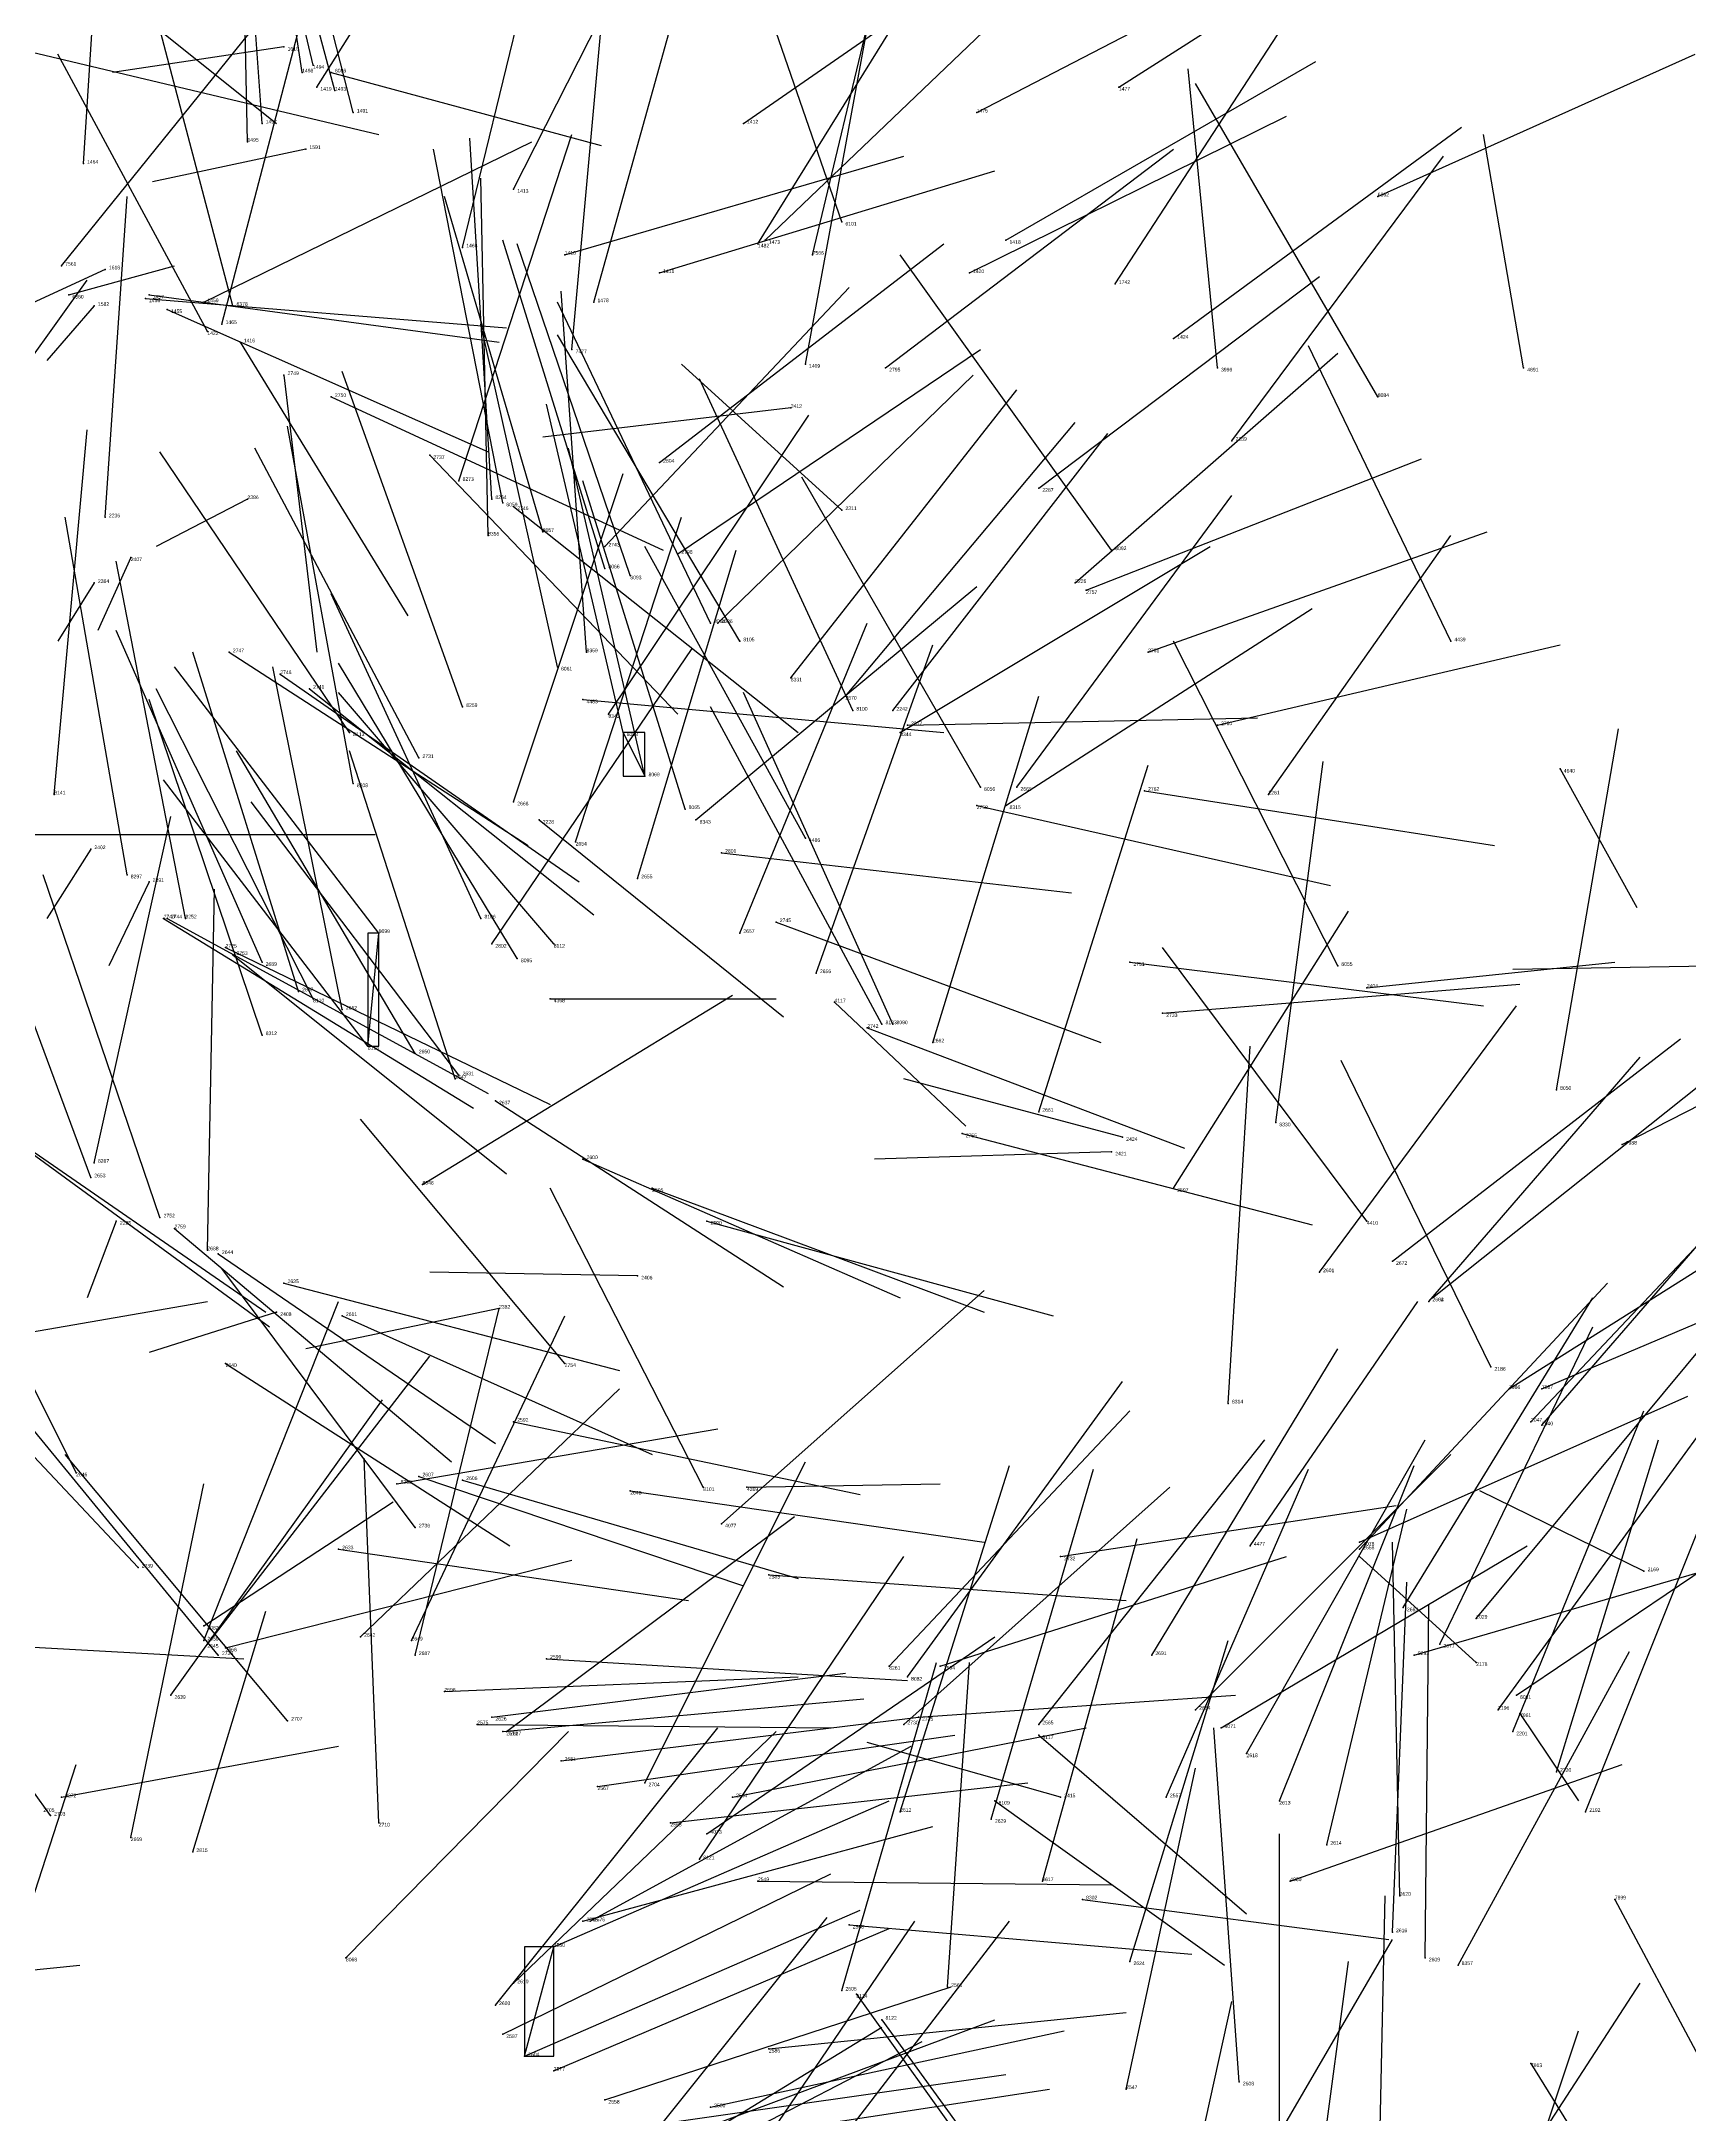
# Model space of a CAD drawing. Extents: x 59.1 to 70.8, y 600.3 to 605.1.
# Drawn here: x 67.517 to 67.969, y 603.392 to 603.96 of the extents above; entities that cross this region are included whole.
import ezdxf

# ---------------------------------------------------------------- set-up
doc = ezdxf.new("R2010")
doc.units = 0
for name, color, linetype in [('Clients', 3, 'CONTINUOUS'), ('Facilities', 3, 'CONTINUOUS'), ('Facilities_lines', 3, 'CONTINUOUS'), ('Min_max_boxes', 1, 'CONTINUOUS'), ('Normals', 1, 'CONTINUOUS'), ('Source_points', 5, 'CONTINUOUS'), ('Text', 3, 'CONTINUOUS')]:
    doc.layers.add(name, color=color, linetype=linetype)

msp = doc.modelspace()

# ---------------------------------------------------------------- linework, layer by layer
at = {"layer": 'Clients', "color": 5}
for p in [(67.682, 603.759, 459.819), (67.609, 603.716, 459.093), (67.657, 603.438, 450.865)]:
    msp.add_point(p, dxfattribs=at)
at = {"layer": 'Facilities', "color": 3}
for p in [(67.583, 603.959, 448.525), (67.588, 603.952, 452.954), (67.591, 603.954, 452.888), (67.596, 603.952, 457.728), (67.592, 603.948, 451.93), (67.597, 603.947, 452.824), (67.812, 603.948, 452.285), (67.602, 603.941, 452.69), (67.773, 603.941, 452.333), (67.573, 603.933, 452.696), (67.577, 603.938, 452.548), (67.709, 603.938, 451.833), (67.528, 603.927, 452.446), (67.589, 603.931, 448.48), (67.646, 603.92, 451.788), (67.883, 603.918, 455.638), (67.736, 603.911, 457.707), (67.632, 603.904, 452.487), (67.713, 603.905, 452.446), (67.715, 603.906, 452.376), (67.781, 603.906, 451.831), (67.522, 603.899, 462.193), (67.66, 603.902, 451.778), (67.728, 603.902, 460.923), (67.534, 603.898, 448.568), (67.686, 603.897, 451.721), (67.771, 603.897, 451.753), (67.811, 603.894, 449.071), (67.524, 603.891, 455.782), (67.531, 603.888, 448.431), (67.545, 603.89, 452.215), (67.546, 603.891, 452.14), (67.551, 603.887, 452.066), (67.561, 603.889, 452.243), (67.569, 603.888, 458.248), (67.668, 603.889, 452.464), (67.566, 603.883, 452.307), (67.562, 603.881, 451.995), (67.571, 603.878, 451.919), (67.662, 603.876, 460.308), (67.827, 603.879, 451.933), (67.726, 603.872, 451.656), (67.748, 603.871, 452.238), (67.839, 603.871, 458.297), (67.923, 603.871, 458.305), (67.583, 603.869, 451.848), (67.596, 603.863, 451.774), (67.722, 603.86, 448.66), (67.883, 603.863, 459.43), (67.843, 603.851, 449.091), (67.623, 603.847, 451.704), (67.686, 603.845, 452.281), (67.631, 603.84, 460.413), (67.79, 603.838, 449.122), (67.573, 603.835, 448.453), (67.64, 603.835, 460.075), (67.643, 603.834, 459.992), (67.646, 603.833, 451.636), (67.736, 603.832, 449.585), (67.534, 603.83, 452.472), (67.639, 603.825, 460.292), (67.654, 603.826, 459.912), (67.541, 603.819, 448.504), (67.671, 603.822, 451.565), (67.691, 603.82, 452.174), (67.81, 603.821, 459.383), (67.671, 603.816, 459.835), (67.678, 603.814, 459.753), (67.531, 603.812, 448.486), (67.8, 603.812, 452.419), (67.803, 603.81, 451.97), (67.7, 603.801, 459.679), (67.702, 603.801, 451.494), (67.708, 603.796, 459.261), (67.903, 603.796, 456.597), (67.568, 603.793, 451.843), (67.666, 603.793, 460.256), (67.82, 603.793, 451.9), (67.582, 603.787, 451.77), (67.658, 603.789, 459.929), (67.722, 603.786, 460.89), (67.59, 603.783, 451.696), (67.665, 603.78, 453.324), (67.737, 603.781, 451.428), (67.632, 603.778, 458.965), (67.672, 603.776, 460.582), (67.739, 603.777, 459.358), (67.75, 603.777, 452.394), (67.601, 603.771, 459.132), (67.676, 603.771, 459.844), (67.752, 603.771, 460.993), (67.754, 603.773, 452.006), (67.839, 603.773, 451.831), (67.62, 603.764, 451.554), (67.602, 603.757, 458.886), (67.933, 603.761, 457.614), (67.52, 603.754, 458.697), (67.646, 603.752, 451.481), (67.773, 603.751, 451.939), (67.774, 603.756, 459.294), (67.781, 603.751, 460.904), (67.784, 603.756, 451.36), (67.819, 603.755, 451.887), (67.853, 603.754, 452.47), (67.653, 603.747, 452.012), (67.693, 603.75, 459.76), (67.696, 603.747, 460.716), (67.663, 603.741, 451.409), (67.726, 603.742, 453.39), (67.53, 603.739, 448.45), (67.703, 603.738, 452.019), (67.54, 603.732, 458.755), (67.546, 603.73, 448.426), (67.68, 603.731, 451.34), (67.55, 603.72, 451.69), (67.551, 603.72, 451.768), (67.556, 603.72, 458.819), (67.637, 603.72, 459.012), (67.718, 603.719, 451.949), (67.567, 603.712, 451.617), (67.64, 603.713, 452.315), (67.657, 603.713, 459.114), (67.708, 603.716, 451.268), (67.569, 603.71, 451.846), (67.577, 603.708, 451.546), (67.647, 603.709, 459.076), (67.729, 603.705, 451.196), (67.815, 603.708, 451.802), (67.872, 603.707, 459.585), (67.587, 603.7, 451.471), (67.88, 603.701, 448.681), (67.591, 603.698, 459.029), (67.599, 603.695, 451.325), (67.656, 603.698, 457.586), (67.734, 603.697, 455.757), (67.824, 603.694, 451.736), (67.577, 603.688, 458.965), (67.743, 603.69, 451.879), (67.747, 603.691, 459.294), (67.75, 603.691, 459.512), (67.606, 603.685, 459.058), (67.619, 603.683, 451.254), (67.761, 603.686, 451.127), (67.631, 603.677, 451.103), (67.63, 603.676, 451.18), (67.932, 603.673, 458.549), (67.641, 603.67, 451.033), (67.79, 603.667, 451.058), (67.769, 603.661, 451.81), (67.813, 603.66, 448.816), (67.855, 603.664, 458.607), (67.665, 603.654, 450.962), (67.81, 603.656, 448.627), (67.95, 603.658, 461.454), (67.53, 603.649, 451.354), (67.531, 603.653, 458.526), (67.621, 603.647, 460.674), (67.684, 603.646, 450.888), (67.827, 603.646, 450.989), (67.537, 603.637, 448.45), (67.549, 603.638, 451.583), (67.699, 603.637, 450.816), (67.88, 603.637, 456.514), (67.553, 603.635, 451.886), (67.562, 603.629, 451.511), (67.565, 603.628, 451.135), (67.887, 603.626, 451.468), (67.583, 603.62, 451.064), (67.68, 603.622, 448.576), (67.867, 603.623, 450.921), (67.897, 603.615, 450.956), (67.898, 603.616, 451.4), (67.581, 603.612, 448.53), (67.599, 603.611, 450.994), (67.642, 603.613, 448.453), (67.567, 603.598, 451.146), (67.66, 603.598, 451.859), (67.914, 603.597, 452.483), (67.842, 603.587, 458.599), (67.919, 603.591, 461.259), (67.928, 603.591, 461.484), (67.646, 603.582, 450.851), (67.925, 603.582, 451.204), (67.928, 603.581, 451.141), (67.526, 603.568, 451.212), (67.614, 603.565, 461.401), (67.62, 603.567, 450.961), (67.632, 603.566, 450.924), (67.678, 603.563, 450.783), (67.698, 603.564, 459.097), (67.71, 603.564, 457.529), (67.619, 603.553, 451.863), (67.703, 603.554, 455.439), (67.598, 603.547, 451.026), (67.848, 603.548, 453.364), (67.878, 603.549, 455.362), (67.878, 603.547, 451.406), (67.543, 603.542, 451.965), (67.796, 603.545, 451.639), (67.956, 603.541, 448.946), (67.716, 603.54, 450.715), (67.89, 603.531, 451.341), (67.561, 603.526, 455.498), (67.91, 603.528, 451.344), (67.561, 603.522, 451.261), (67.562, 603.521, 451.196), (67.565, 603.518, 451.897), (67.567, 603.52, 451.157), (67.604, 603.523, 451.152), (67.618, 603.522, 451.22), (67.619, 603.518, 451.508), (67.821, 603.518, 451.507), (67.893, 603.518, 461.257), (67.9, 603.521, 451.274), (67.655, 603.517, 450.849), (67.749, 603.515, 461.949), (67.754, 603.512, 462.578), (67.763, 603.515, 450.646), (67.91, 603.516, 448.979), (67.552, 603.507, 451.218), (67.627, 603.508, 450.931), (67.921, 603.507, 461.77), (67.64, 603.501, 451.008), (67.757, 603.501, 451.644), (67.833, 603.503, 451.441), (67.916, 603.503, 451.209), (67.922, 603.502, 458.487), (67.584, 603.5, 451.829), (67.636, 603.499, 450.915), (67.643, 603.497, 450.861), (67.644, 603.497, 451.086), (67.753, 603.499, 451.584), (67.79, 603.499, 450.577), (67.79, 603.496, 459.28), (67.84, 603.498, 455.329), (67.92, 603.497, 451.143), (67.659, 603.489, 450.786), (67.847, 603.491, 451.377), (67.932, 603.486, 451.078), (67.522, 603.479, 461.445), (67.669, 603.482, 450.716), (67.682, 603.483, 451.594), (67.706, 603.479, 450.672), (67.778, 603.478, 459.197), (67.796, 603.479, 448.913), (67.825, 603.479, 450.507), (67.856, 603.478, 451.311), (67.519, 603.474, 451.883), (67.609, 603.472, 451.658), (67.689, 603.472, 450.641), (67.752, 603.475, 451.364), (67.777, 603.473, 451.39), (67.94, 603.475, 451.013), (67.541, 603.468, 451.563), (67.699, 603.469, 455.358), (67.558, 603.464, 449.376), (67.697, 603.462, 462.567), (67.869, 603.466, 451.243), (67.713, 603.456, 450.573), (67.791, 603.456, 451.324), (67.859, 603.456, 455.378), (67.802, 603.451, 461.453), (67.889, 603.452, 451.213), (67.948, 603.451, 458.536), (67.665, 603.445, 450.926), (67.667, 603.445, 450.987), (67.738, 603.444, 450.502), (67.887, 603.442, 451.176), (67.6, 603.435, 458.493), (67.815, 603.434, 451.255), (67.896, 603.435, 451.114), (67.905, 603.433, 462.095), (67.646, 603.428, 451.052), (67.765, 603.427, 450.429), (67.641, 603.422, 451.113), (67.736, 603.426, 451.202), (67.74, 603.425, 459.244), (67.747, 603.418, 459.26), (67.643, 603.414, 450.958), (67.716, 603.41, 450.553), (67.649, 603.408, 450.884), (67.657, 603.404, 450.81), (67.925, 603.406, 458.499), (67.814, 603.399, 450.362), (67.845, 603.401, 451.122), (67.671, 603.396, 450.739), (67.7, 603.394, 450.617)]:
    msp.add_point(p, dxfattribs=at)
at = {"layer": 'Facilities_lines', "color": 3}
for p, q in [((67.676, 603.771, 459.844), (67.682, 603.759, 459.819)), ((67.606, 603.685, 459.058), (67.609, 603.716, 459.093)), ((67.649, 603.408, 450.884), (67.657, 603.438, 450.865))]:
    msp.add_line(p, q, dxfattribs=at)
at = {"layer": 'Min_max_boxes', "color": 1}
for p, q in [((67.682, 603.771, 459.819), (67.676, 603.771, 459.819)), ((67.676, 603.771, 459.819), (67.676, 603.759, 459.819)), ((67.682, 603.771, 459.844), (67.676, 603.771, 459.844)), ((67.676, 603.771, 459.844), (67.676, 603.759, 459.844)), ((67.676, 603.771, 459.819), (67.676, 603.771, 459.844)), ((67.682, 603.759, 459.819), (67.682, 603.771, 459.819)), ((67.682, 603.759, 459.844), (67.682, 603.771, 459.844)), ((67.682, 603.771, 459.819), (67.682, 603.771, 459.844)), ((67.676, 603.759, 459.819), (67.682, 603.759, 459.819)), ((67.676, 603.759, 459.844), (67.682, 603.759, 459.844)), ((67.676, 603.759, 459.819), (67.676, 603.759, 459.844)), ((67.682, 603.759, 459.819), (67.682, 603.759, 459.844)), ((67.609, 603.716, 459.058), (67.606, 603.716, 459.058)), ((67.606, 603.716, 459.058), (67.606, 603.685, 459.058)), ((67.609, 603.716, 459.093), (67.606, 603.716, 459.093)), ((67.606, 603.716, 459.093), (67.606, 603.685, 459.093)), ((67.606, 603.716, 459.058), (67.606, 603.716, 459.093)), ((67.609, 603.685, 459.058), (67.609, 603.716, 459.058)), ((67.609, 603.685, 459.093), (67.609, 603.716, 459.093)), ((67.609, 603.716, 459.058), (67.609, 603.716, 459.093)), ((67.606, 603.685, 459.058), (67.609, 603.685, 459.058)), ((67.606, 603.685, 459.093), (67.609, 603.685, 459.093)), ((67.606, 603.685, 459.058), (67.606, 603.685, 459.093)), ((67.609, 603.685, 459.058), (67.609, 603.685, 459.093)), ((67.657, 603.438, 450.865), (67.649, 603.438, 450.865)), ((67.649, 603.438, 450.865), (67.649, 603.408, 450.865)), ((67.657, 603.438, 450.884), (67.649, 603.438, 450.884)), ((67.649, 603.438, 450.884), (67.649, 603.408, 450.884)), ((67.649, 603.438, 450.865), (67.649, 603.438, 450.884)), ((67.657, 603.408, 450.865), (67.657, 603.438, 450.865)), ((67.657, 603.408, 450.884), (67.657, 603.438, 450.884)), ((67.657, 603.438, 450.865), (67.657, 603.438, 450.884)), ((67.649, 603.408, 450.865), (67.657, 603.408, 450.865)), ((67.649, 603.408, 450.884), (67.657, 603.408, 450.884)), ((67.649, 603.408, 450.865), (67.649, 603.408, 450.884)), ((67.657, 603.408, 450.865), (67.657, 603.408, 450.884))]:
    msp.add_line(p, q, dxfattribs=at)
at = {"layer": 'Normals', "color": 1}
for p, q in [((67.591, 603.954, 452.888), (67.568, 604.051, 452.888)), ((67.588, 603.952, 452.954), (67.573, 604.051, 452.96)), ((67.597, 603.947, 452.824), (67.571, 604.044, 452.821)), ((67.577, 603.938, 452.548), (67.57, 604.037, 452.532)), ((67.602, 603.941, 452.69), (67.578, 604.035, 452.667)), ((67.573, 603.933, 452.696), (67.571, 604.03, 452.673)), ((67.592, 603.948, 451.93), (67.644, 604.03, 451.909)), ((67.528, 603.927, 452.446), (67.534, 604.019, 452.407)), ((67.646, 603.92, 451.788), (67.688, 604.003, 451.75)), ((67.812, 603.948, 452.285), (67.895, 604.001, 452.265)), ((67.506, 603.998, 452.288), (67.581, 603.938, 452.315)), ((67.736, 603.911, 457.707), (67.707, 603.995, 457.753)), ((67.728, 603.902, 460.923), (67.751, 603.998, 460.939)), ((67.709, 603.938, 451.833), (67.787, 603.992, 451.8)), ((67.632, 603.904, 452.487), (67.652, 603.986, 452.434)), ((67.713, 603.905, 452.446), (67.762, 603.984, 452.409)), ((67.773, 603.941, 452.333), (67.856, 603.984, 452.299)), ((67.569, 603.888, 458.248), (67.545, 603.979, 458.282)), ((67.566, 603.883, 452.307), (67.591, 603.979, 452.298)), ((67.522, 603.899, 462.193), (67.585, 603.977, 462.191)), ((67.662, 603.876, 460.308), (67.671, 603.975, 460.301)), ((67.668, 603.889, 452.464), (67.692, 603.975, 452.419)), ((67.811, 603.894, 449.071), (67.865, 603.977, 449.055)), ((67.715, 603.906, 452.376), (67.783, 603.971, 452.342)), ((67.726, 603.872, 451.656), (67.743, 603.964, 451.621)), ((67.512, 603.958, 453.096), (67.609, 603.935, 453.107)), ((67.562, 603.881, 451.995), (67.521, 603.957, 451.945)), ((67.583, 603.959, 448.525), (67.536, 603.952, 448.613)), ((67.883, 603.918, 455.638), (67.97, 603.957, 455.608)), ((67.596, 603.952, 457.728), (67.67, 603.932, 457.793)), ((67.781, 603.906, 451.831), (67.866, 603.955, 451.81)), ((67.839, 603.871, 458.297), (67.831, 603.953, 458.353)), ((67.883, 603.863, 459.43), (67.833, 603.949, 459.435)), ((67.771, 603.897, 451.753), (67.858, 603.94, 451.728)), ((67.561, 603.889, 452.243), (67.651, 603.933, 452.248)), ((67.631, 603.84, 460.413), (67.662, 603.935, 460.417)), ((67.64, 603.835, 460.075), (67.634, 603.934, 460.062)), ((67.827, 603.879, 451.933), (67.906, 603.937, 451.915)), ((67.923, 603.871, 458.305), (67.912, 603.935, 458.381)), ((67.589, 603.931, 448.48), (67.547, 603.922, 448.57)), ((67.643, 603.834, 459.992), (67.624, 603.931, 459.978)), ((67.66, 603.902, 451.778), (67.753, 603.929, 451.752)), ((67.748, 603.871, 452.238), (67.827, 603.931, 452.227)), ((67.843, 603.851, 449.091), (67.901, 603.929, 449.069)), ((67.639, 603.825, 460.292), (67.637, 603.923, 460.275)), ((67.686, 603.897, 451.721), (67.778, 603.925, 451.692)), ((67.534, 603.83, 452.472), (67.54, 603.918, 452.424)), ((67.654, 603.826, 459.912), (67.627, 603.918, 459.884)), ((67.671, 603.816, 459.835), (67.643, 603.906, 459.803)), ((67.678, 603.814, 459.753), (67.647, 603.905, 459.724)), ((67.686, 603.845, 452.281), (67.764, 603.905, 452.265)), ((67.524, 603.891, 455.782), (67.553, 603.899, 455.877)), ((67.81, 603.821, 459.383), (67.752, 603.902, 459.393)), ((67.471, 603.814, 462.062), (67.529, 603.895, 462.063)), ((67.534, 603.898, 448.568), (67.508, 603.886, 448.664)), ((67.671, 603.822, 451.565), (67.738, 603.893, 451.541)), ((67.79, 603.838, 449.122), (67.867, 603.896, 449.096)), ((67.531, 603.888, 448.431), (67.518, 603.873, 448.529)), ((67.545, 603.89, 452.215), (67.644, 603.882, 452.227)), ((67.546, 603.891, 452.14), (67.642, 603.878, 452.166)), ((67.551, 603.887, 452.066), (67.639, 603.848, 452.094)), ((67.7, 603.801, 459.679), (67.658, 603.889, 459.655)), ((67.666, 603.793, 460.256), (67.659, 603.892, 460.246)), ((67.658, 603.789, 459.929), (67.637, 603.883, 459.901)), ((67.571, 603.878, 451.919), (67.617, 603.803, 451.966)), ((67.708, 603.796, 459.261), (67.658, 603.88, 459.28)), ((67.691, 603.82, 452.174), (67.774, 603.876, 452.174)), ((67.903, 603.796, 456.597), (67.864, 603.877, 456.641)), ((67.632, 603.778, 458.965), (67.599, 603.87, 458.987)), ((67.736, 603.832, 449.585), (67.692, 603.872, 449.665)), ((67.8, 603.812, 452.419), (67.872, 603.875, 452.39)), ((67.583, 603.869, 451.848), (67.592, 603.793, 451.912)), ((67.739, 603.777, 459.358), (67.697, 603.868, 459.362)), ((67.702, 603.801, 451.494), (67.772, 603.869, 451.471)), ((67.722, 603.786, 460.89), (67.784, 603.865, 460.892)), ((67.596, 603.863, 451.774), (67.687, 603.821, 451.77)), ((67.722, 603.86, 448.66), (67.654, 603.852, 448.733)), ((67.676, 603.771, 459.844), (67.655, 603.861, 459.805)), ((67.52, 603.754, 458.697), (67.529, 603.854, 458.694)), ((67.602, 603.757, 458.886), (67.584, 603.855, 458.894)), ((67.672, 603.776, 460.582), (67.727, 603.858, 460.597)), ((67.737, 603.781, 451.428), (67.8, 603.856, 451.408)), ((67.75, 603.777, 452.394), (67.809, 603.853, 452.367)), ((67.601, 603.771, 459.132), (67.549, 603.848, 459.168)), ((67.62, 603.764, 451.554), (67.575, 603.849, 451.528)), ((67.682, 603.759, 459.819), (67.661, 603.849, 459.78)), ((67.623, 603.847, 451.704), (67.691, 603.776, 451.718)), ((67.646, 603.752, 451.481), (67.676, 603.842, 451.449)), ((67.803, 603.81, 451.97), (67.895, 603.846, 451.958)), ((67.693, 603.75, 459.76), (67.665, 603.84, 459.727)), ((67.774, 603.756, 459.294), (67.725, 603.841, 459.311)), ((67.784, 603.756, 451.36), (67.843, 603.836, 451.348)), ((67.573, 603.835, 448.453), (67.548, 603.822, 448.549)), ((67.646, 603.833, 451.636), (67.724, 603.771, 451.646)), ((67.54, 603.732, 458.755), (67.523, 603.83, 458.763)), ((67.663, 603.741, 451.409), (67.692, 603.83, 451.375)), ((67.82, 603.793, 451.9), (67.913, 603.826, 451.887)), ((67.853, 603.754, 452.47), (67.903, 603.825, 452.42)), ((67.541, 603.819, 448.504), (67.532, 603.799, 448.602)), ((67.68, 603.731, 451.34), (67.707, 603.821, 451.307)), ((67.726, 603.742, 453.39), (67.682, 603.822, 453.349)), ((67.752, 603.771, 460.993), (67.837, 603.822, 460.979)), ((67.556, 603.72, 458.819), (67.537, 603.818, 458.823)), ((67.531, 603.812, 448.486), (67.521, 603.796, 448.584)), ((67.637, 603.72, 459.012), (67.596, 603.809, 459.033)), ((67.696, 603.747, 460.716), (67.773, 603.811, 460.719)), ((67.781, 603.751, 460.904), (67.865, 603.805, 460.915)), ((67.577, 603.708, 451.546), (67.537, 603.799, 451.534)), ((67.708, 603.716, 451.268), (67.743, 603.801, 451.229)), ((67.872, 603.707, 459.585), (67.827, 603.796, 459.577)), ((67.587, 603.7, 451.471), (67.558, 603.793, 451.448)), ((67.568, 603.793, 451.843), (67.65, 603.74, 451.824)), ((67.64, 603.713, 452.315), (67.695, 603.794, 452.297)), ((67.729, 603.705, 451.196), (67.761, 603.795, 451.167)), ((67.839, 603.773, 451.831), (67.933, 603.795, 451.806)), ((67.609, 603.716, 459.093), (67.553, 603.789, 459.132)), ((67.599, 603.695, 451.325), (67.58, 603.789, 451.295)), ((67.582, 603.787, 451.77), (67.664, 603.73, 451.765)), ((67.647, 603.709, 459.076), (67.598, 603.79, 459.109)), ((67.577, 603.688, 458.965), (67.546, 603.78, 458.99)), ((67.591, 603.698, 459.029), (67.548, 603.783, 459.059)), ((67.59, 603.783, 451.696), (67.668, 603.721, 451.692)), ((67.657, 603.713, 459.114), (67.598, 603.782, 459.157)), ((67.665, 603.78, 453.324), (67.764, 603.771, 453.33)), ((67.75, 603.691, 459.512), (67.709, 603.782, 459.516)), ((67.761, 603.686, 451.127), (67.79, 603.781, 451.118)), ((67.747, 603.691, 459.294), (67.7, 603.778, 459.308)), ((67.754, 603.773, 452.006), (67.85, 603.775, 452.034)), ((67.932, 603.673, 458.549), (67.949, 603.772, 458.55)), ((67.619, 603.683, 451.254), (67.57, 603.766, 451.227)), ((67.63, 603.676, 451.18), (67.601, 603.766, 451.147)), ((67.79, 603.667, 451.058), (67.82, 603.762, 451.054)), ((67.855, 603.664, 458.607), (67.868, 603.763, 458.606)), ((67.606, 603.685, 459.058), (67.55, 603.758, 459.097)), ((67.933, 603.761, 457.614), (67.954, 603.723, 457.704)), ((67.631, 603.677, 451.103), (67.574, 603.752, 451.07)), ((67.773, 603.751, 451.939), (67.87, 603.729, 451.948)), ((67.819, 603.755, 451.887), (67.915, 603.74, 451.909)), ((67.531, 603.653, 458.526), (67.552, 603.748, 458.547)), ((67.653, 603.747, 452.012), (67.72, 603.693, 452.062)), ((67.509, 603.743, 453.354), (67.608, 603.743, 453.365)), ((67.53, 603.649, 451.354), (67.497, 603.738, 451.323)), ((67.53, 603.739, 448.45), (67.518, 603.72, 448.547)), ((67.703, 603.738, 452.019), (67.799, 603.727, 452.046)), ((67.549, 603.638, 451.583), (67.517, 603.732, 451.598)), ((67.546, 603.73, 448.426), (67.535, 603.707, 448.523)), ((67.562, 603.629, 451.511), (67.564, 603.728, 451.497)), ((67.55, 603.72, 451.69), (67.635, 603.668, 451.697)), ((67.551, 603.72, 451.768), (67.639, 603.672, 451.762)), ((67.718, 603.719, 451.949), (67.807, 603.686, 451.981)), ((67.827, 603.646, 450.989), (67.875, 603.722, 450.945)), ((67.567, 603.712, 451.617), (67.656, 603.669, 451.604)), ((67.88, 603.637, 456.514), (67.824, 603.712, 456.55)), ((67.569, 603.71, 451.846), (67.644, 603.65, 451.82)), ((67.815, 603.708, 451.802), (67.912, 603.696, 451.783)), ((67.88, 603.701, 448.681), (67.948, 603.708, 448.608)), ((67.979, 603.707, 448.683), (67.92, 603.706, 448.764)), ((67.824, 603.694, 451.736), (67.922, 603.702, 451.715)), ((67.95, 603.658, 461.454), (68.038, 603.703, 461.442)), ((67.621, 603.647, 460.674), (67.706, 603.699, 460.683)), ((67.656, 603.698, 457.586), (67.718, 603.698, 457.664)), ((67.734, 603.697, 455.757), (67.77, 603.663, 455.844)), ((67.867, 603.623, 450.921), (67.921, 603.696, 450.88)), ((67.743, 603.69, 451.879), (67.83, 603.657, 451.842)), ((67.842, 603.587, 458.599), (67.848, 603.685, 458.582)), ((67.887, 603.626, 451.468), (67.966, 603.687, 451.473)), ((67.914, 603.597, 452.483), (67.873, 603.681, 452.447)), ((67.897, 603.615, 450.956), (67.955, 603.682, 450.91)), ((67.898, 603.616, 451.4), (67.976, 603.678, 451.409)), ((67.813, 603.66, 448.816), (67.753, 603.676, 448.894)), ((67.497, 603.668, 451.799), (67.578, 603.612, 451.784)), ((67.641, 603.67, 451.033), (67.72, 603.619, 451.068)), ((67.501, 603.665, 451.724), (67.579, 603.608, 451.697)), ((67.66, 603.598, 451.859), (67.604, 603.665, 451.811)), ((67.769, 603.661, 451.81), (67.865, 603.636, 451.796)), ((67.665, 603.654, 450.962), (67.752, 603.616, 450.994)), ((67.81, 603.656, 448.627), (67.745, 603.654, 448.703)), ((67.925, 603.582, 451.204), (67.993, 603.654, 451.19)), ((67.928, 603.581, 451.141), (67.992, 603.655, 451.118)), ((67.526, 603.568, 451.212), (67.484, 603.652, 451.179)), ((67.698, 603.564, 459.097), (67.656, 603.646, 459.135)), ((67.684, 603.646, 450.888), (67.775, 603.612, 450.913)), ((67.919, 603.591, 461.259), (68.003, 603.644, 461.255)), ((67.537, 603.637, 448.45), (67.529, 603.616, 448.547)), ((67.699, 603.637, 450.816), (67.794, 603.611, 450.834)), ((67.553, 603.635, 451.886), (67.629, 603.571, 451.899)), ((67.565, 603.628, 451.135), (67.641, 603.576, 451.174)), ((67.928, 603.591, 461.484), (68.02, 603.63, 461.474)), ((67.619, 603.553, 451.863), (67.566, 603.624, 451.817)), ((67.583, 603.62, 451.064), (67.675, 603.596, 451.094)), ((67.68, 603.622, 448.576), (67.623, 603.623, 448.658)), ((67.878, 603.547, 451.406), (67.946, 603.62, 451.408)), ((67.464, 603.598, 458.568), (67.562, 603.615, 458.554)), ((67.561, 603.522, 451.261), (67.598, 603.615, 451.26)), ((67.703, 603.554, 455.439), (67.775, 603.618, 455.465)), ((67.848, 603.548, 453.364), (67.894, 603.615, 453.305)), ((67.89, 603.531, 451.341), (67.942, 603.616, 451.334)), ((67.543, 603.542, 451.965), (67.479, 603.61, 451.93)), ((67.581, 603.612, 448.53), (67.546, 603.601, 448.623)), ((67.642, 603.613, 448.453), (67.589, 603.602, 448.537)), ((67.599, 603.611, 450.994), (67.684, 603.573, 451.03)), ((67.618, 603.522, 451.22), (67.66, 603.611, 451.202)), ((67.619, 603.518, 451.508), (67.642, 603.613, 451.485)), ((67.9, 603.521, 451.274), (67.942, 603.608, 451.251)), ((67.91, 603.528, 451.344), (67.974, 603.605, 451.338)), ((67.562, 603.521, 451.196), (67.623, 603.6, 451.193)), ((67.567, 603.598, 451.146), (67.645, 603.548, 451.183)), ((67.821, 603.518, 451.507), (67.872, 603.602, 451.491)), ((67.754, 603.512, 462.578), (67.813, 603.593, 462.574)), ((67.552, 603.507, 451.218), (67.61, 603.588, 451.22)), ((67.604, 603.523, 451.152), (67.675, 603.591, 451.136)), ((67.878, 603.549, 455.362), (67.968, 603.589, 455.377)), ((67.565, 603.518, 451.897), (67.51, 603.585, 451.847)), ((67.614, 603.565, 461.401), (67.702, 603.58, 461.356)), ((67.646, 603.582, 450.851), (67.741, 603.562, 450.874)), ((67.749, 603.515, 461.949), (67.815, 603.585, 461.922)), ((67.916, 603.503, 451.209), (67.973, 603.581, 451.183)), ((67.92, 603.497, 451.143), (67.956, 603.585, 451.112)), ((67.79, 603.499, 450.577), (67.852, 603.577, 450.573)), ((67.847, 603.491, 451.377), (67.896, 603.577, 451.364)), ((67.932, 603.486, 451.078), (67.96, 603.577, 451.047)), ((67.584, 603.5, 451.829), (67.523, 603.573, 451.8)), ((67.609, 603.472, 451.658), (67.605, 603.572, 451.654)), ((67.682, 603.483, 451.594), (67.726, 603.571, 451.612)), ((67.752, 603.475, 451.364), (67.782, 603.57, 451.351)), ((67.777, 603.473, 451.39), (67.805, 603.569, 451.381)), ((67.825, 603.479, 450.507), (67.864, 603.569, 450.489)), ((67.833, 603.503, 451.441), (67.903, 603.573, 451.455)), ((67.856, 603.478, 451.311), (67.893, 603.57, 451.295)), ((67.541, 603.468, 451.563), (67.561, 603.565, 451.574)), ((67.62, 603.567, 450.961), (67.709, 603.537, 450.995)), ((67.632, 603.566, 450.924), (67.724, 603.539, 450.952)), ((67.678, 603.563, 450.783), (67.775, 603.549, 450.802)), ((67.71, 603.564, 457.529), (67.763, 603.565, 457.614)), ((67.753, 603.499, 451.584), (67.826, 603.564, 451.604)), ((67.956, 603.541, 448.946), (67.911, 603.563, 449.032)), ((67.561, 603.526, 455.498), (67.613, 603.56, 455.577)), ((67.796, 603.545, 451.639), (67.888, 603.559, 451.676)), ((67.869, 603.466, 451.243), (67.891, 603.558, 451.21)), ((67.921, 603.507, 461.77), (68.001, 603.561, 461.743)), ((67.94, 603.475, 451.013), (67.974, 603.56, 450.972)), ((67.644, 603.497, 451.086), (67.723, 603.556, 451.068)), ((67.519, 603.474, 451.883), (67.465, 603.549, 451.845)), ((67.598, 603.547, 451.026), (67.694, 603.533, 451.052)), ((67.791, 603.456, 451.324), (67.817, 603.55, 451.302)), ((67.84, 603.498, 455.329), (67.924, 603.548, 455.352)), ((67.889, 603.452, 451.213), (67.887, 603.549, 451.191)), ((67.567, 603.52, 451.157), (67.662, 603.544, 451.179)), ((67.697, 603.462, 462.567), (67.753, 603.545, 462.565)), ((67.763, 603.515, 450.646), (67.858, 603.545, 450.659)), ((67.91, 603.516, 448.979), (67.878, 603.545, 449.069)), ((67.893, 603.518, 461.257), (67.986, 603.545, 461.231)), ((67.716, 603.54, 450.715), (67.814, 603.533, 450.734)), ((67.887, 603.442, 451.176), (67.891, 603.538, 451.149)), ((67.558, 603.464, 449.376), (67.578, 603.53, 449.448)), ((67.896, 603.435, 451.114), (67.897, 603.532, 451.089)), ((67.482, 603.522, 461.383), (67.572, 603.517, 461.34)), ((67.699, 603.469, 455.358), (67.778, 603.523, 455.385)), ((67.815, 603.434, 451.255), (67.842, 603.522, 451.217)), ((67.905, 603.433, 462.095), (67.952, 603.519, 462.077)), ((67.627, 603.508, 450.931), (67.724, 603.512, 450.953)), ((67.64, 603.501, 451.008), (67.737, 603.513, 451.029)), ((67.655, 603.517, 450.849), (67.754, 603.511, 450.863)), ((67.736, 603.426, 451.202), (67.762, 603.516, 451.168)), ((67.765, 603.427, 450.429), (67.771, 603.516, 450.383)), ((67.757, 603.501, 451.644), (67.844, 603.507, 451.692)), ((67.643, 603.497, 450.861), (67.742, 603.506, 450.871)), ((67.659, 603.489, 450.786), (67.757, 603.501, 450.8)), ((67.922, 603.502, 458.487), (67.938, 603.478, 458.583)), ((67.6, 603.435, 458.493), (67.661, 603.497, 458.444)), ((67.636, 603.499, 450.915), (67.733, 603.498, 450.937)), ((67.641, 603.422, 451.113), (67.702, 603.498, 451.093)), ((67.646, 603.428, 451.052), (67.718, 603.497, 451.044)), ((67.669, 603.482, 450.716), (67.767, 603.496, 450.733)), ((67.706, 603.479, 450.672), (67.803, 603.498, 450.688)), ((67.79, 603.496, 459.28), (67.847, 603.447, 459.214)), ((67.845, 603.401, 451.122), (67.838, 603.498, 451.099)), ((67.522, 603.479, 461.445), (67.598, 603.493, 461.382)), ((67.667, 603.445, 450.987), (67.755, 603.493, 450.983)), ((67.796, 603.479, 448.913), (67.743, 603.494, 448.997)), ((67.502, 603.414, 449.36), (67.526, 603.488, 449.423)), ((67.814, 603.399, 450.362), (67.833, 603.487, 450.318)), ((67.859, 603.456, 455.378), (67.95, 603.488, 455.406)), ((67.657, 603.438, 450.865), (67.749, 603.478, 450.869)), ((67.689, 603.472, 450.641), (67.787, 603.483, 450.658)), ((67.778, 603.478, 459.197), (67.841, 603.433, 459.134)), ((67.665, 603.445, 450.926), (67.761, 603.471, 450.936)), ((67.856, 603.375, 450.293), (67.856, 603.469, 450.259)), ((67.643, 603.414, 450.958), (67.733, 603.458, 450.961)), ((67.713, 603.456, 450.573), (67.81, 603.455, 450.596)), ((67.802, 603.451, 461.453), (67.886, 603.44, 461.4)), ((67.883, 603.359, 450.99), (67.885, 603.452, 450.953)), ((67.948, 603.451, 458.536), (67.971, 603.408, 458.623)), ((67.649, 603.408, 450.884), (67.741, 603.448, 450.888)), ((67.671, 603.37, 450.993), (67.732, 603.446, 450.972)), ((67.703, 603.367, 450.978), (67.756, 603.445, 450.946)), ((67.725, 603.371, 450.953), (67.782, 603.445, 450.918)), ((67.738, 603.444, 450.502), (67.832, 603.436, 450.535)), ((67.657, 603.404, 450.81), (67.749, 603.443, 450.817)), ((67.837, 603.354, 457.361), (67.887, 603.44, 457.366)), ((67.479, 603.428, 455.478), (67.527, 603.433, 455.566)), ((67.863, 603.344, 450.948), (67.875, 603.434, 450.907)), ((67.671, 603.396, 450.739), (67.766, 603.427, 450.748)), ((67.901, 603.345, 457.314), (67.955, 603.428, 457.328)), ((67.74, 603.425, 459.244), (67.783, 603.365, 459.177)), ((67.823, 603.333, 450.935), (67.843, 603.423, 450.897)), ((67.662, 603.364, 450.933), (67.747, 603.416, 450.927)), ((67.684, 603.383, 450.743), (67.778, 603.418, 450.748)), ((67.716, 603.41, 450.553), (67.814, 603.42, 450.572)), ((67.747, 603.418, 459.26), (67.789, 603.36, 459.191)), ((67.669, 603.366, 450.871), (67.758, 603.412, 450.871)), ((67.7, 603.394, 450.617), (67.797, 603.415, 450.625)), ((67.909, 603.328, 450.861), (67.938, 603.415, 450.822)), ((67.925, 603.406, 458.499), (67.946, 603.372, 458.591)), ((67.683, 603.389, 450.664), (67.781, 603.403, 450.677)), ((67.695, 603.384, 450.591), (67.793, 603.399, 450.602))]:
    msp.add_line(p, q, dxfattribs=at)
at = {"layer": 'Source_points', "color": 5}
for p in [(67.583, 603.959, 448.525), (67.588, 603.952, 452.954), (67.591, 603.954, 452.888), (67.596, 603.952, 457.728), (67.592, 603.948, 451.93), (67.597, 603.947, 452.824), (67.812, 603.948, 452.285), (67.602, 603.941, 452.69), (67.773, 603.941, 452.333), (67.573, 603.933, 452.696), (67.577, 603.938, 452.548), (67.709, 603.938, 451.833), (67.528, 603.927, 452.446), (67.589, 603.931, 448.48), (67.646, 603.92, 451.788), (67.883, 603.918, 455.638), (67.736, 603.911, 457.707), (67.632, 603.904, 452.487), (67.713, 603.905, 452.446), (67.715, 603.906, 452.376), (67.781, 603.906, 451.831), (67.522, 603.899, 462.193), (67.66, 603.902, 451.778), (67.728, 603.902, 460.923), (67.534, 603.898, 448.568), (67.686, 603.897, 451.721), (67.771, 603.897, 451.753), (67.811, 603.894, 449.071), (67.524, 603.891, 455.782), (67.531, 603.888, 448.431), (67.545, 603.89, 452.215), (67.546, 603.891, 452.14), (67.551, 603.887, 452.066), (67.561, 603.889, 452.243), (67.569, 603.888, 458.248), (67.668, 603.889, 452.464), (67.566, 603.883, 452.307), (67.562, 603.881, 451.995), (67.571, 603.878, 451.919), (67.662, 603.876, 460.308), (67.827, 603.879, 451.933), (67.726, 603.872, 451.656), (67.748, 603.871, 452.238), (67.839, 603.871, 458.297), (67.923, 603.871, 458.305), (67.583, 603.869, 451.848), (67.596, 603.863, 451.774), (67.722, 603.86, 448.66), (67.883, 603.863, 459.43), (67.843, 603.851, 449.091), (67.623, 603.847, 451.704), (67.686, 603.845, 452.281), (67.631, 603.84, 460.413), (67.79, 603.838, 449.122), (67.573, 603.835, 448.453), (67.64, 603.835, 460.075), (67.643, 603.834, 459.992), (67.646, 603.833, 451.636), (67.736, 603.832, 449.585), (67.534, 603.83, 452.472), (67.639, 603.825, 460.292), (67.654, 603.826, 459.912), (67.541, 603.819, 448.504), (67.671, 603.822, 451.565), (67.691, 603.82, 452.174), (67.81, 603.821, 459.383), (67.671, 603.816, 459.835), (67.678, 603.814, 459.753), (67.531, 603.812, 448.486), (67.8, 603.812, 452.419), (67.803, 603.81, 451.97), (67.7, 603.801, 459.679), (67.702, 603.801, 451.494), (67.708, 603.796, 459.261), (67.903, 603.796, 456.597), (67.568, 603.793, 451.843), (67.666, 603.793, 460.256), (67.82, 603.793, 451.9), (67.582, 603.787, 451.77), (67.658, 603.789, 459.929), (67.722, 603.786, 460.89), (67.59, 603.783, 451.696), (67.665, 603.78, 453.324), (67.737, 603.781, 451.428), (67.632, 603.778, 458.965), (67.672, 603.776, 460.582), (67.739, 603.777, 459.358), (67.75, 603.777, 452.394), (67.601, 603.771, 459.132), (67.676, 603.771, 459.844), (67.752, 603.771, 460.993), (67.754, 603.773, 452.006), (67.839, 603.773, 451.831), (67.62, 603.764, 451.554), (67.602, 603.757, 458.886), (67.682, 603.759, 459.819), (67.933, 603.761, 457.614), (67.52, 603.754, 458.697), (67.646, 603.752, 451.481), (67.773, 603.751, 451.939), (67.774, 603.756, 459.294), (67.781, 603.751, 460.904), (67.784, 603.756, 451.36), (67.819, 603.755, 451.887), (67.853, 603.754, 452.47), (67.653, 603.747, 452.012), (67.693, 603.75, 459.76), (67.696, 603.747, 460.716), (67.663, 603.741, 451.409), (67.726, 603.742, 453.39), (67.53, 603.739, 448.45), (67.703, 603.738, 452.019), (67.54, 603.732, 458.755), (67.546, 603.73, 448.426), (67.68, 603.731, 451.34), (67.55, 603.72, 451.69), (67.551, 603.72, 451.768), (67.556, 603.72, 458.819), (67.637, 603.72, 459.012), (67.718, 603.719, 451.949), (67.567, 603.712, 451.617), (67.609, 603.716, 459.093), (67.64, 603.713, 452.315), (67.657, 603.713, 459.114), (67.708, 603.716, 451.268), (67.569, 603.71, 451.846), (67.577, 603.708, 451.546), (67.647, 603.709, 459.076), (67.729, 603.705, 451.196), (67.815, 603.708, 451.802), (67.872, 603.707, 459.585), (67.587, 603.7, 451.471), (67.88, 603.701, 448.681), (67.591, 603.698, 459.029), (67.599, 603.695, 451.325), (67.656, 603.698, 457.586), (67.734, 603.697, 455.757), (67.824, 603.694, 451.736), (67.577, 603.688, 458.965), (67.743, 603.69, 451.879), (67.747, 603.691, 459.294), (67.75, 603.691, 459.512), (67.606, 603.685, 459.058), (67.619, 603.683, 451.254), (67.761, 603.686, 451.127), (67.631, 603.677, 451.103), (67.63, 603.676, 451.18), (67.932, 603.673, 458.549), (67.641, 603.67, 451.033), (67.79, 603.667, 451.058), (67.769, 603.661, 451.81), (67.813, 603.66, 448.816), (67.855, 603.664, 458.607), (67.665, 603.654, 450.962), (67.81, 603.656, 448.627), (67.95, 603.658, 461.454), (67.53, 603.649, 451.354), (67.531, 603.653, 458.526), (67.621, 603.647, 460.674), (67.684, 603.646, 450.888), (67.827, 603.646, 450.989), (67.537, 603.637, 448.45), (67.549, 603.638, 451.583), (67.699, 603.637, 450.816), (67.88, 603.637, 456.514), (67.553, 603.635, 451.886), (67.562, 603.629, 451.511), (67.565, 603.628, 451.135), (67.887, 603.626, 451.468), (67.583, 603.62, 451.064), (67.68, 603.622, 448.576), (67.867, 603.623, 450.921), (67.897, 603.615, 450.956), (67.898, 603.616, 451.4), (67.581, 603.612, 448.53), (67.599, 603.611, 450.994), (67.642, 603.613, 448.453), (67.567, 603.598, 451.146), (67.66, 603.598, 451.859), (67.914, 603.597, 452.483), (67.842, 603.587, 458.599), (67.919, 603.591, 461.259), (67.928, 603.591, 461.484), (67.646, 603.582, 450.851), (67.925, 603.582, 451.204), (67.928, 603.581, 451.141), (67.526, 603.568, 451.212), (67.614, 603.565, 461.401), (67.62, 603.567, 450.961), (67.632, 603.566, 450.924), (67.678, 603.563, 450.783), (67.698, 603.564, 459.097), (67.71, 603.564, 457.529), (67.619, 603.553, 451.863), (67.703, 603.554, 455.439), (67.598, 603.547, 451.026), (67.848, 603.548, 453.364), (67.878, 603.549, 455.362), (67.878, 603.547, 451.406), (67.543, 603.542, 451.965), (67.796, 603.545, 451.639), (67.956, 603.541, 448.946), (67.716, 603.54, 450.715), (67.89, 603.531, 451.341), (67.561, 603.526, 455.498), (67.91, 603.528, 451.344), (67.561, 603.522, 451.261), (67.562, 603.521, 451.196), (67.565, 603.518, 451.897), (67.567, 603.52, 451.157), (67.604, 603.523, 451.152), (67.618, 603.522, 451.22), (67.619, 603.518, 451.508), (67.821, 603.518, 451.507), (67.893, 603.518, 461.257), (67.9, 603.521, 451.274), (67.655, 603.517, 450.849), (67.749, 603.515, 461.949), (67.754, 603.512, 462.578), (67.763, 603.515, 450.646), (67.91, 603.516, 448.979), (67.552, 603.507, 451.218), (67.627, 603.508, 450.931), (67.921, 603.507, 461.77), (67.64, 603.501, 451.008), (67.757, 603.501, 451.644), (67.833, 603.503, 451.441), (67.916, 603.503, 451.209), (67.922, 603.502, 458.487), (67.584, 603.5, 451.829), (67.636, 603.499, 450.915), (67.643, 603.497, 450.861), (67.644, 603.497, 451.086), (67.753, 603.499, 451.584), (67.79, 603.499, 450.577), (67.79, 603.496, 459.28), (67.84, 603.498, 455.329), (67.92, 603.497, 451.143), (67.659, 603.489, 450.786), (67.847, 603.491, 451.377), (67.932, 603.486, 451.078), (67.522, 603.479, 461.445), (67.669, 603.482, 450.716), (67.682, 603.483, 451.594), (67.706, 603.479, 450.672), (67.778, 603.478, 459.197), (67.796, 603.479, 448.913), (67.825, 603.479, 450.507), (67.856, 603.478, 451.311), (67.519, 603.474, 451.883), (67.609, 603.472, 451.658), (67.689, 603.472, 450.641), (67.752, 603.475, 451.364), (67.777, 603.473, 451.39), (67.94, 603.475, 451.013), (67.541, 603.468, 451.563), (67.699, 603.469, 455.358), (67.558, 603.464, 449.376), (67.697, 603.462, 462.567), (67.869, 603.466, 451.243), (67.713, 603.456, 450.573), (67.791, 603.456, 451.324), (67.859, 603.456, 455.378), (67.802, 603.451, 461.453), (67.889, 603.452, 451.213), (67.948, 603.451, 458.536), (67.665, 603.445, 450.926), (67.667, 603.445, 450.987), (67.738, 603.444, 450.502), (67.657, 603.438, 450.865), (67.887, 603.442, 451.176), (67.6, 603.435, 458.493), (67.815, 603.434, 451.255), (67.896, 603.435, 451.114), (67.905, 603.433, 462.095), (67.646, 603.428, 451.052), (67.765, 603.427, 450.429), (67.641, 603.422, 451.113), (67.736, 603.426, 451.202), (67.74, 603.425, 459.244), (67.747, 603.418, 459.26), (67.643, 603.414, 450.958), (67.716, 603.41, 450.553), (67.649, 603.408, 450.884), (67.657, 603.404, 450.81), (67.925, 603.406, 458.499), (67.814, 603.399, 450.362), (67.845, 603.401, 451.122), (67.671, 603.396, 450.739), (67.7, 603.394, 450.617)]:
    msp.add_point(p, dxfattribs=at)

# ---------------------------------------------------------------- texts
at = {"layer": 'Text', "color": 3}
for s, p in [('1610', (67.584, 603.958, 448.525)), ('1498', (67.588, 603.952, 452.954)), ('1494', (67.591, 603.953, 452.888)), ('6086', (67.597, 603.952, 457.728)), ('1419', (67.593, 603.947, 451.93)), ('1493', (67.597, 603.947, 452.824)), ('1477', (67.812, 603.947, 452.285)), ('1497', (67.578, 603.938, 452.548)), ('1491', (67.603, 603.941, 452.69)), ('1412', (67.71, 603.938, 451.833)), ('1475', (67.773, 603.941, 452.333)), ('1495', (67.573, 603.933, 452.696)), ('1464', (67.529, 603.927, 452.446)), ('1591', (67.59, 603.931, 448.48)), ('1413', (67.647, 603.919, 451.788)), ('6362', (67.883, 603.918, 455.638)), ('6101', (67.737, 603.91, 457.707)), ('1466', (67.633, 603.904, 452.487)), ('1482', (67.713, 603.904, 452.446)), ('1473', (67.716, 603.905, 452.376)), ('1418', (67.782, 603.905, 451.831)), ('7561', (67.523, 603.899, 462.193)), ('1618', (67.535, 603.898, 448.568)), ('1410', (67.66, 603.902, 451.778)), ('7566', (67.728, 603.902, 460.923)), ('1411', (67.687, 603.897, 451.721)), ('1420', (67.772, 603.897, 451.753)), ('1742', (67.812, 603.894, 449.071)), ('6360', (67.525, 603.89, 455.782)), ('1582', (67.532, 603.888, 448.431)), ('1456', (67.546, 603.889, 452.215)), ('1457', (67.547, 603.89, 452.14)), ('1455', (67.552, 603.886, 452.066)), ('1459', (67.562, 603.889, 452.243)), ('6378', (67.57, 603.888, 458.248)), ('1478', (67.669, 603.889, 452.464)), ('1465', (67.567, 603.883, 452.307)), ('1422', (67.562, 603.88, 451.995)), ('1416', (67.572, 603.878, 451.919)), ('7477', (67.663, 603.875, 460.308)), ('1424', (67.828, 603.879, 451.933)), ('2749', (67.584, 603.869, 451.848)), ('1409', (67.727, 603.871, 451.656)), ('2795', (67.749, 603.87, 452.238)), ('3996', (67.84, 603.87, 458.297)), ('4691', (67.924, 603.87, 458.305)), ('2750', (67.597, 603.863, 451.774)), ('2412', (67.722, 603.86, 448.66)), ('8084', (67.883, 603.863, 459.43)), ('2239', (67.844, 603.851, 449.091)), ('2737', (67.624, 603.846, 451.704)), ('2804', (67.687, 603.845, 452.281)), ('2386', (67.573, 603.835, 448.453)), ('8273', (67.632, 603.84, 460.413)), ('8264', (67.641, 603.835, 460.075)), ('2287', (67.791, 603.837, 449.122)), ('2236', (67.535, 603.83, 452.472)), ('8059', (67.644, 603.833, 459.992)), ('2746', (67.647, 603.832, 451.636)), ('2311', (67.737, 603.832, 449.585)), ('8355', (67.639, 603.825, 460.292)), ('8057', (67.654, 603.826, 459.912)), ('2407', (67.541, 603.818, 448.504)), ('2743', (67.672, 603.822, 451.565)), ('2798', (67.692, 603.82, 452.174)), ('8092', (67.811, 603.821, 459.383)), ('2384', (67.532, 603.812, 448.486)), ('8066', (67.672, 603.816, 459.835)), ('8093', (67.678, 603.813, 459.753)), ('2226', (67.8, 603.812, 452.419)), ('2757', (67.803, 603.809, 451.97)), ('8094', (67.701, 603.801, 459.679)), ('2686', (67.703, 603.801, 451.494)), ('8105', (67.709, 603.796, 459.261)), ('4439', (67.904, 603.796, 456.597)), ('2747', (67.569, 603.793, 451.843)), ('8359', (67.666, 603.793, 460.256)), ('2761', (67.82, 603.793, 451.9)), ('2748', (67.582, 603.787, 451.77)), ('8061', (67.659, 603.788, 459.929)), ('8331', (67.722, 603.785, 460.89)), ('2741', (67.591, 603.783, 451.696)), ('8259', (67.633, 603.778, 458.965)), ('4483', (67.666, 603.779, 453.324)), ('2670', (67.737, 603.78, 451.428)), ('8342', (67.672, 603.775, 460.582)), ('8100', (67.74, 603.777, 459.358)), ('2242', (67.751, 603.777, 452.394)), ('2817', (67.755, 603.773, 452.006)), ('2760', (67.84, 603.773, 451.831)), ('8113', (67.602, 603.77, 459.132)), ('8058', (67.677, 603.77, 459.844)), ('8344', (67.752, 603.77, 460.993)), ('2731', (67.621, 603.764, 451.554)), ('8208', (67.603, 603.756, 458.886)), ('8069', (67.683, 603.759, 459.819)), ('4640', (67.934, 603.76, 457.614)), ('8141', (67.52, 603.754, 458.697)), ('2668', (67.647, 603.751, 451.481)), ('8065', (67.694, 603.75, 459.76)), ('2758', (67.773, 603.75, 451.939)), ('8056', (67.775, 603.755, 459.294)), ('8315', (67.782, 603.75, 460.904)), ('2665', (67.785, 603.755, 451.36)), ('2762', (67.82, 603.755, 451.887)), ('2261', (67.853, 603.754, 452.47)), ('2228', (67.654, 603.746, 452.012)), ('8343', (67.697, 603.746, 460.716)), ('2402', (67.531, 603.739, 448.45)), ('2654', (67.663, 603.74, 451.409)), ('4486', (67.727, 603.741, 453.39)), ('2801', (67.704, 603.738, 452.019)), ('8297', (67.541, 603.731, 458.755)), ('2391', (67.547, 603.73, 448.426)), ('2655', (67.681, 603.731, 451.34)), ('2740', (67.55, 603.72, 451.69)), ('2744', (67.552, 603.72, 451.768)), ('8252', (67.556, 603.72, 458.819)), ('8099', (67.609, 603.716, 459.093)), ('8106', (67.638, 603.72, 459.012)), ('2657', (67.709, 603.716, 451.268)), ('2745', (67.719, 603.719, 451.949)), ('2725', (67.567, 603.712, 451.617)), ('2753', (67.57, 603.71, 451.846)), ('2802', (67.641, 603.712, 452.315)), ('8112', (67.657, 603.712, 459.114)), ('2689', (67.578, 603.707, 451.546)), ('8095', (67.648, 603.708, 459.076)), ('2656', (67.73, 603.705, 451.196)), ('2751', (67.816, 603.707, 451.802)), ('8055', (67.873, 603.707, 459.585)), ('2667', (67.588, 603.7, 451.471)), ('2404', (67.88, 603.701, 448.681)), ('8110', (67.591, 603.697, 459.029)), ('2652', (67.6, 603.695, 451.325)), ('4368', (67.657, 603.697, 457.586)), ('4117', (67.734, 603.697, 455.757)), ('2733', (67.825, 603.693, 451.736)), ('8312', (67.578, 603.688, 458.965)), ('2742', (67.743, 603.69, 451.879)), ('8103', (67.748, 603.691, 459.294)), ('8090', (67.751, 603.691, 459.512)), ('8118', (67.606, 603.684, 459.058)), ('2650', (67.62, 603.683, 451.254)), ('2662', (67.761, 603.686, 451.127)), ('2647', (67.63, 603.676, 451.18)), ('2631', (67.632, 603.677, 451.103)), ('8050', (67.933, 603.673, 458.549)), ('2637', (67.642, 603.669, 451.033)), ('2661', (67.791, 603.667, 451.058)), ('2755', (67.77, 603.66, 451.81)), ('2424', (67.814, 603.659, 448.816)), ('8330', (67.856, 603.663, 458.607)), ('8287', (67.532, 603.653, 458.526)), ('2600', (67.666, 603.654, 450.962)), ('2421', (67.811, 603.655, 448.627)), ('7988', (67.951, 603.658, 461.454)), ('2653', (67.531, 603.649, 451.354)), ('8348', (67.621, 603.647, 460.674)), ('2595', (67.684, 603.645, 450.888)), ('2597', (67.828, 603.645, 450.989)), ('2225', (67.538, 603.636, 448.45)), ('2752', (67.55, 603.638, 451.583)), ('2590', (67.7, 603.636, 450.816)), ('4410', (67.88, 603.636, 456.514)), ('2759', (67.553, 603.635, 451.886)), ('2688', (67.562, 603.629, 451.511)), ('2644', (67.566, 603.628, 451.135)), ('2672', (67.888, 603.625, 451.468)), ('2635', (67.584, 603.62, 451.064)), ('2406', (67.681, 603.621, 448.576)), ('2601', (67.868, 603.623, 450.921)), ('2602', (67.898, 603.615, 450.956)), ('2664', (67.898, 603.615, 451.4)), ('2408', (67.582, 603.611, 448.53)), ('2611', (67.6, 603.611, 450.994)), ('2382', (67.642, 603.613, 448.453)), ('2640', (67.567, 603.597, 451.146)), ('2754', (67.66, 603.597, 451.859)), ('2188', (67.915, 603.596, 452.483)), ('7986', (67.919, 603.591, 461.259)), ('7987', (67.928, 603.591, 461.484)), ('8314', (67.843, 603.587, 458.599)), ('2592', (67.647, 603.582, 450.851)), ('2047', (67.925, 603.582, 451.204)), ('2040', (67.928, 603.581, 451.141)), ('2646', (67.526, 603.567, 451.212)), ('8268', (67.615, 603.565, 461.401)), ('2607', (67.621, 603.567, 450.961)), ('2606', (67.633, 603.566, 450.924)), ('2648', (67.678, 603.562, 450.783)), ('8101', (67.698, 603.563, 459.097)), ('4369', (67.71, 603.563, 457.529)), ('2736', (67.62, 603.553, 451.863)), ('4077', (67.704, 603.553, 455.439)), ('2633', (67.599, 603.547, 451.026)), ('4477', (67.849, 603.548, 453.364)), ('4078', (67.879, 603.548, 455.362)), ('2658', (67.879, 603.547, 451.406)), ('2739', (67.544, 603.542, 451.965)), ('2732', (67.797, 603.544, 451.639)), ('2169', (67.957, 603.541, 448.946)), ('2585', (67.716, 603.539, 450.715)), ('2663', (67.891, 603.53, 451.341)), ('2029', (67.91, 603.528, 451.344)), ('4082', (67.562, 603.525, 455.498)), ('2642', (67.605, 603.523, 451.152)), ('2659', (67.562, 603.522, 451.261)), ('2645', (67.562, 603.52, 451.196)), ('2738', (67.566, 603.518, 451.897)), ('2666', (67.567, 603.519, 451.157)), ('2649', (67.618, 603.522, 451.22)), ('2687', (67.62, 603.518, 451.508)), ('2599', (67.656, 603.517, 450.849)), ('2691', (67.822, 603.518, 451.507)), ('8293', (67.894, 603.518, 461.257)), ('2677', (67.901, 603.52, 451.274)), ('8261', (67.749, 603.514, 461.949)), ('8082', (67.755, 603.511, 462.578)), ('2594', (67.764, 603.514, 450.646)), ('2178', (67.91, 603.515, 448.979)), ('2639', (67.553, 603.506, 451.218)), ('2596', (67.627, 603.508, 450.931)), ('8051', (67.922, 603.506, 461.77)), ('2707', (67.585, 603.5, 451.829)), ('2626', (67.641, 603.5, 451.008)), ('2735', (67.758, 603.5, 451.644)), ('2684', (67.834, 603.503, 451.441)), ('2196', (67.916, 603.503, 451.209)), ('7961', (67.922, 603.501, 458.487)), ('2575', (67.636, 603.499, 450.915)), ('2573', (67.644, 603.496, 450.861)), ('2627', (67.645, 603.496, 451.086)), ('2730', (67.754, 603.499, 451.584)), ('8117', (67.791, 603.495, 459.28)), ('2565', (67.791, 603.499, 450.577)), ('4071', (67.841, 603.498, 455.329)), ('2201', (67.921, 603.496, 451.143)), ('2581', (67.66, 603.489, 450.786)), ('2618', (67.847, 603.49, 451.377)), ('2220', (67.933, 603.486, 451.078)), ('8272', (67.523, 603.479, 461.445)), ('2567', (67.669, 603.481, 450.716)), ('2704', (67.683, 603.482, 451.594)), ('2564', (67.707, 603.479, 450.672)), ('8109', (67.779, 603.477, 459.197)), ('2415', (67.797, 603.479, 448.913)), ('2557', (67.826, 603.479, 450.507)), ('2613', (67.856, 603.477, 451.311)), ('2705', (67.517, 603.475, 451.819)), ('2703', (67.52, 603.474, 451.883)), ('2710', (67.609, 603.471, 451.658)), ('2563', (67.689, 603.471, 450.641)), ('2612', (67.752, 603.475, 451.364)), ('2629', (67.778, 603.472, 451.39)), ('2192', (67.941, 603.475, 451.013)), ('2669', (67.541, 603.467, 451.563)), ('4073', (67.7, 603.469, 455.358)), ('2614', (67.87, 603.466, 451.243)), ('2815', (67.559, 603.464, 449.376)), ('8121', (67.698, 603.462, 462.567)), ('2549', (67.713, 603.456, 450.573)), ('2617', (67.791, 603.456, 451.324)), ('4080', (67.859, 603.456, 455.378)), ('8302', (67.803, 603.451, 461.453)), ('2620', (67.889, 603.452, 451.213)), ('7899', (67.948, 603.451, 458.536)), ('2578', (67.666, 603.445, 450.926)), ('2576', (67.668, 603.445, 450.987)), ('2568', (67.739, 603.443, 450.502)), ('2580', (67.657, 603.438, 450.865)), ('2616', (67.888, 603.442, 451.176)), ('8068', (67.6, 603.434, 458.493)), ('2624', (67.816, 603.433, 451.255)), ('2609', (67.897, 603.434, 451.114)), ('8357', (67.906, 603.433, 462.095)), ('2610', (67.647, 603.428, 451.052)), ('2605', (67.737, 603.426, 451.202)), ('2561', (67.766, 603.427, 450.429)), ('2603', (67.642, 603.422, 451.113)), ('8124', (67.74, 603.424, 459.244)), ('8122', (67.748, 603.418, 459.26)), ('2587', (67.644, 603.413, 450.958)), ('2586', (67.716, 603.409, 450.553)), ('2604', (67.65, 603.408, 450.884)), ('2577', (67.657, 603.404, 450.81)), ('7913', (67.925, 603.405, 458.499)), ('2547', (67.814, 603.399, 450.362)), ('2608', (67.846, 603.4, 451.122)), ('2558', (67.672, 603.395, 450.739)), ('2550', (67.701, 603.394, 450.617))]:
    msp.add_text(s, height=0.001, dxfattribs=at).set_placement(p)

doc.saveas('drawing.dxf')
